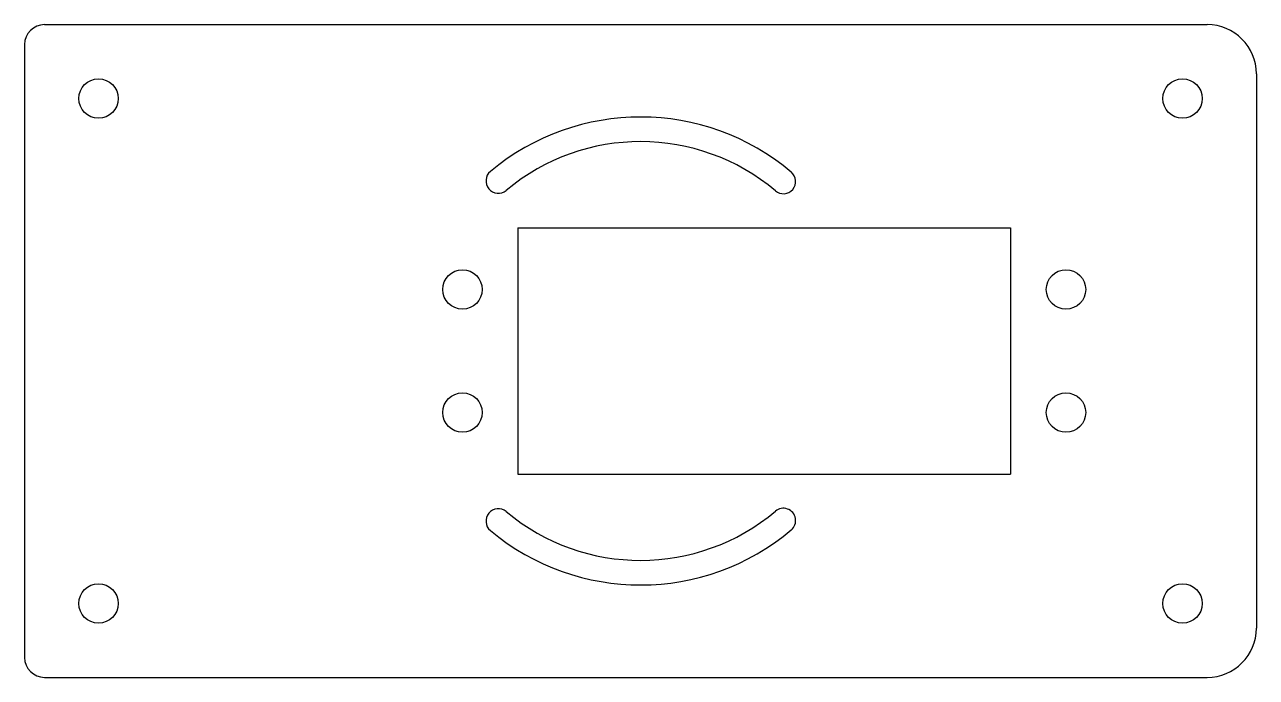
# Model space of a CAD drawing. Extents: x -50 to 50, y -26 to 27.
import ezdxf

# ---------------------------------------------------------------- set-up
doc = ezdxf.new("R2010")
doc.units = 0
doc.layers.get('0').update_dxf_attribs({"linetype": 'CONTINUOUS'})

msp = doc.modelspace()

# ---------------------------------------------------------------- linework, layer by layer
at = {"color": 7, "linetype": 'CONTINUOUS'}
for p, q in [((-48.43, 26.5), (45.96, 26.5)), ((-50.04, -24.88), (-50.04, 24.88)), ((49.96, 22.5), (49.96, -22.5)), ((-10, 10), (30, 10)), ((-10, 10), (-10, -10)), ((30, 10), (30, -10)), ((-10, -10), (30, -10)), ((-48.43, -26.5), (45.96, -26.5))]:
    msp.add_line(p, q, dxfattribs=at)
for centre in [(-44.04, 20.5), (43.96, 20.5), (-14.5, 5), (34.5, 5), (-14.5, -5), (34.5, -5), (-44.04, -20.5), (43.96, -20.5)]:
    msp.add_circle(centre, 1.6, dxfattribs=at)
for centre, radius, start, end in [((-48.43, 24.88), 1.62, 90, 180), ((45.96, 22.5), 4, 0, 90), ((-0.04, 0), 19, 49.8922, 129.8922), ((-0.04, 0), 17, 49.8922, 129.8922), ((-11.59, 13.81), 1, 129.8922, 309.8922), ((11.55, 13.77), 1, 229.8922, 49.8922), ((-11.59, -13.81), 1, 50.1078, 230.1078), ((11.55, -13.77), 1, 310.1078, 130.1078), ((-0.04, 0), 17, 230.1078, 310.1078), ((-0.04, 0), 19, 230.1078, 310.1078), ((45.96, -22.5), 4, 270, 0), ((-48.43, -24.88), 1.62, 180, 270)]:
    msp.add_arc(centre, radius, start, end, dxfattribs=at)

doc.saveas('drawing.dxf')
